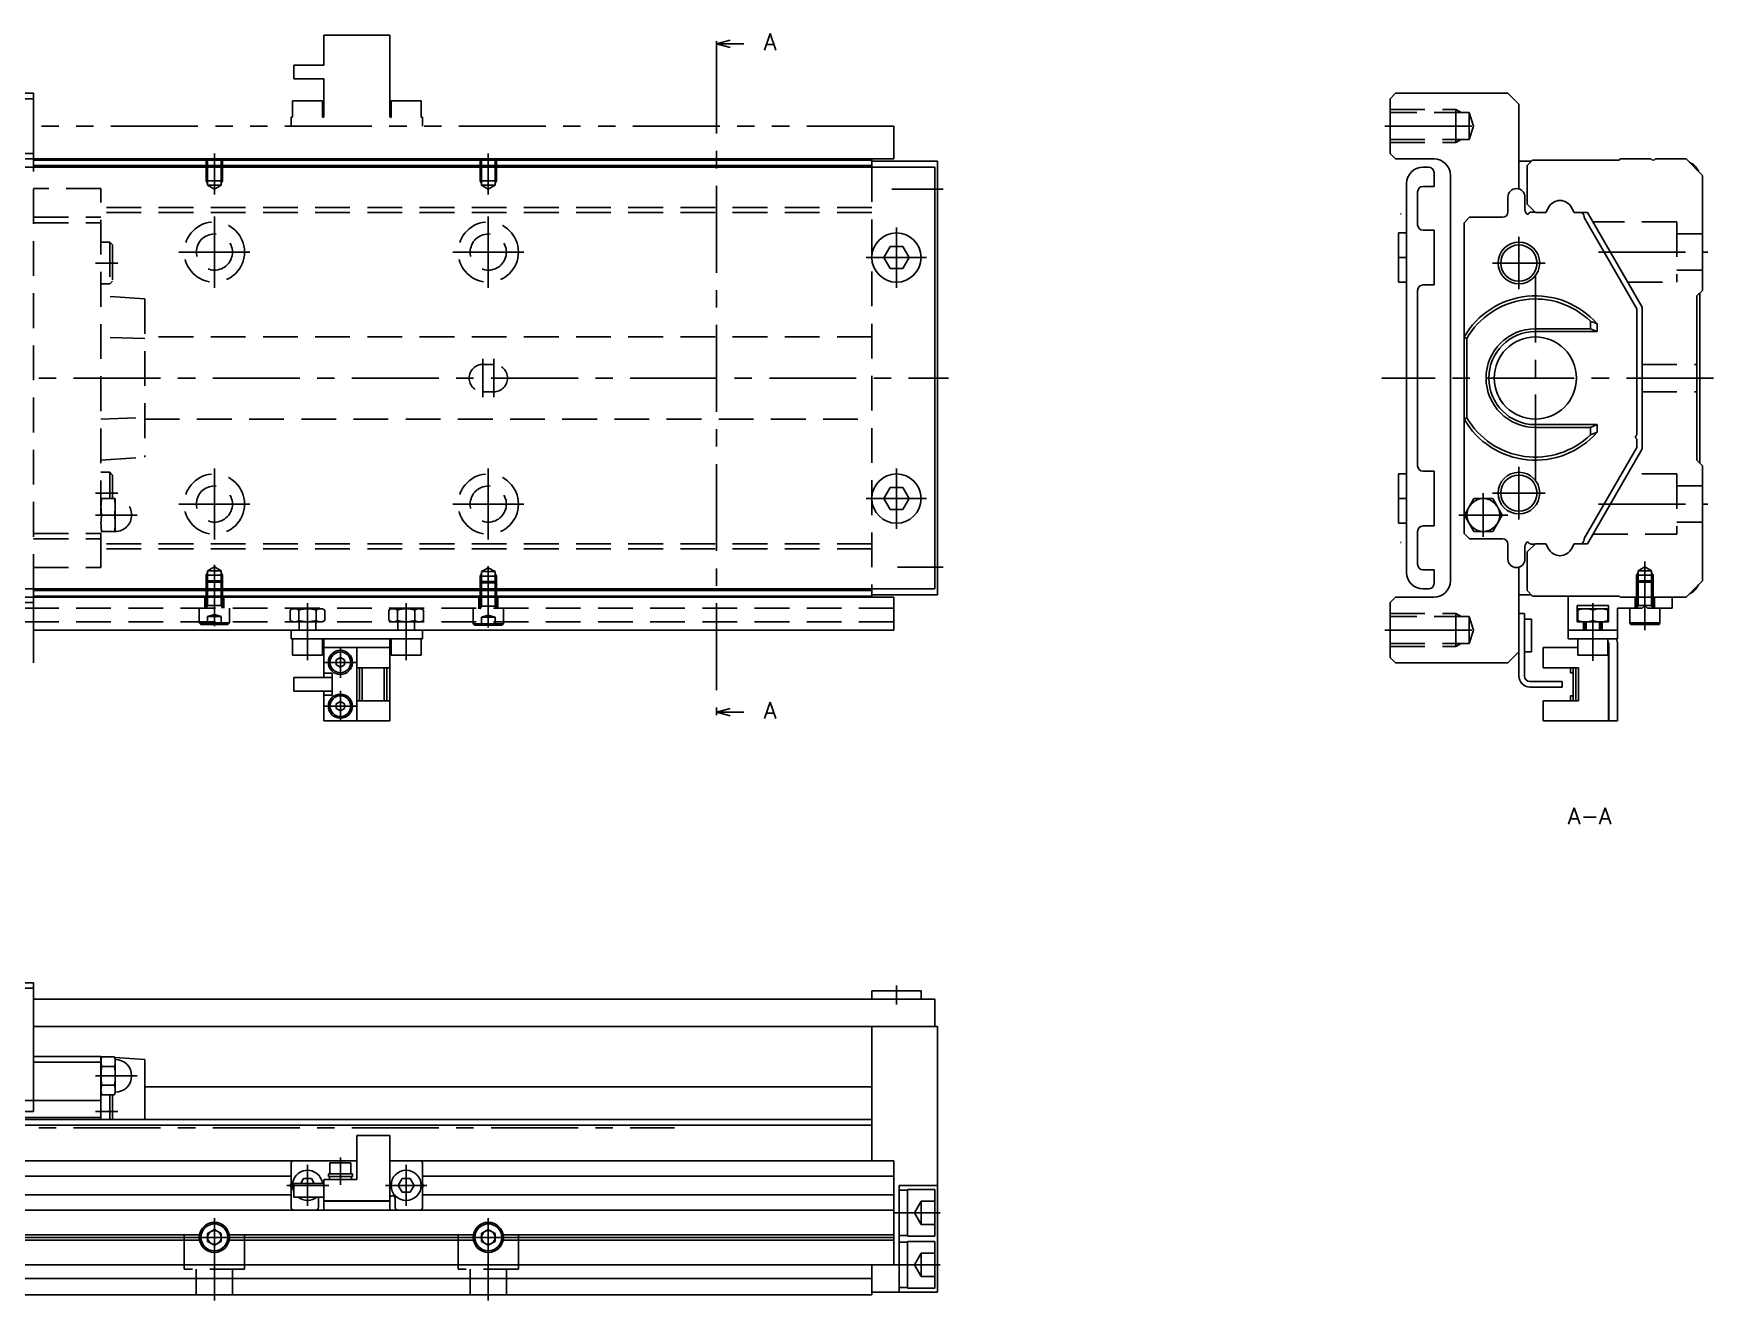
# Model space of a CAD drawing. Extents: x -4 to 727, y -8 to 240.
# Drawn here: x 420.3 to 726.9, y 9 to 240.3 of the extents above; entities that cross this region are included whole.
import ezdxf

# ---------------------------------------------------------------- set-up
doc = ezdxf.new("R2010")
doc.units = 0
doc.header["$LTSCALE"] = 0.5
for name, pattern in [('CENTER', [50.8, 31.75, -6.35, 6.35, -6.35]), ('DASHED', [19.05, 12.7, -6.35]), ('PHANTOM', [63.5, 31.75, -6.35, 6.35, -6.35, 6.35, -6.35])]:
    doc.linetypes.add(name, pattern=pattern)
for name, color, linetype in [('MSM_CENTER', 1, 'CENTER'), ('MSM_CONTINUOUS', 7, 'CONTINUOUS'), ('MSM_DASHED', 4, 'DASHED'), ('MSM_IMAGINARY', 6, 'PHANTOM'), ('MSM_NARROW', 5, 'CONTINUOUS'), ('MSM_PART_NUMBER', 7, 'CONTINUOUS')]:
    doc.layers.add(name, color=color, linetype=linetype)
doc.styles.get("Standard").update_dxf_attribs({"font": 'txt.shx', "height": 3, "bigfont": 'bigfont.shx'})

msp = doc.modelspace()

# ---------------------------------------------------------------- linework, layer by layer
at = {"layer": 'MSM_CENTER'}
for p, q in [((544.97, 237.89), (544.97, 116.86)), ((666.92, 223.38), (684.14, 223.38)), ((453.3, 210.87), (453.3, 218.38)), ((503.3, 210.87), (503.3, 218.38)), ((576.98, 211.88), (586.3, 211.88)), ((453.3, 193.88), (453.3, 206.88)), ((503.3, 193.88), (503.3, 206.88)), ((669.81, 207.38), (669.92, 207.38)), ((577.8, 193.88), (577.8, 204.88)), ((691.42, 193.58), (691.42, 203.18)), ((446.8, 200.38), (459.8, 200.38)), ((496.8, 200.38), (509.8, 200.38)), ((572.3, 199.38), (583.3, 199.38)), ((669.42, 199.38), (670.92, 199.38)), ((705.95, 200.38), (725.92, 200.38)), ((431.6, 198.38), (435.7, 198.38)), ((696.22, 198.38), (686.62, 198.38)), ((694.42, 158.48), (694.42, 196.28)), ((502.3, 173.88), (502.3, 180.88)), ((504.3, 173.88), (504.3, 180.88)), ((-4.2, 177.38), (587.3, 177.38)), ((726.92, 177.38), (666.42, 177.38)), ((453.3, 147.88), (453.3, 160.88)), ((503.3, 147.88), (503.3, 160.88)), ((577.8, 149.88), (577.8, 160.88)), ((691.42, 151.58), (691.42, 161.18)), ((431.6, 156.38), (435.7, 156.38)), ((446.8, 154.38), (459.8, 154.38)), ((496.8, 154.38), (509.8, 154.38)), ((572.3, 155.38), (583.3, 155.38)), ((669.42, 155.38), (670.92, 155.38)), ((684.92, 148.38), (684.92, 156.38)), ((696.22, 156.38), (686.62, 156.38)), ((705.95, 154.38), (725.92, 154.38)), ((431.6, 152.38), (439.2, 152.38)), ((689.38, 152.38), (680.46, 152.38)), ((669.81, 147.38), (669.92, 147.38)), ((453.3, 132.11), (453.3, 143.3)), ((503.3, 131.84), (503.3, 143.03)), ((577.98, 142.88), (586.3, 142.88)), ((714.41, 131.38), (714.41, 143.89)), ((470.3, 125.88), (470.3, 136.28)), ((488.3, 125.88), (488.3, 136.28)), ((704.92, 125.78), (704.92, 136.28)), ((666.92, 131.38), (684.14, 131.38)), ((476.3, 122.67), (476.3, 128.29)), ((473.49, 125.48), (479.11, 125.48)), ((476.3, 114.67), (476.3, 120.29)), ((473.49, 117.48), (479.11, 117.48)), ((577.8, 66.5), (577.8, 63)), ((431.6, 50), (439.2, 50)), ((431.6, 43.5), (435.7, 43.5)), ((-4.2, 40.5), (537.3, 40.5)), ((470.3, 26.25), (470.3, 33.75)), ((476.3, 35.1), (476.3, 30.1)), ((488.3, 26.25), (488.3, 33.75)), ((466.55, 30), (474.19, 30)), ((484.55, 30), (492.05, 30)), ((577.3, 25), (585.8, 25)), ((453.3, 24), (453.3, 9)), ((503.3, 24), (503.3, 9)), ((449.42, 20.5), (457.18, 20.5)), ((499.42, 20.5), (507.18, 20.5)), ((577.3, 15.5), (585.8, 15.5))]:
    msp.add_line(p, q, dxfattribs=at)
at = {"layer": 'MSM_CONTINUOUS'}
for p, q in [((544.97, 238.39), (547.47, 239.06)), ((544.97, 238.89), (544.97, 237.89)), ((544.97, 238.39), (549.97, 238.39)), ((547.47, 237.72), (544.97, 238.39)), ((339.3, 229.38), (420.3, 229.38)), ((339.3, 228.38), (420.3, 228.38)), ((420.3, 215.88), (420.3, 229.38)), ((667.92, 228.38), (668.92, 229.38)), ((667.92, 218.38), (667.92, 228.38)), ((668.92, 229.38), (689.42, 229.38)), ((689.42, 229.38), (691.42, 227.38)), ((691.42, 227.38), (691.42, 211.91)), ((339.3, 218.38), (420.3, 218.38)), ((668.92, 217.38), (667.92, 218.38)), ((584.8, 215.88), (169.8, 215.88)), ((573.3, 217.38), (183.3, 217.38)), ((573.3, 217.18), (420.3, 217.18)), ((573.3, 216.18), (420.3, 216.18)), ((573.3, 217.38), (573.3, 215.88)), ((585.3, 216.98), (573.3, 216.98)), ((584.8, 215.88), (584.8, 138.88)), ((585.3, 216.98), (585.3, 137.78)), ((675.92, 217.38), (668.92, 217.38)), ((673.92, 215.88), (674.92, 215.88)), ((675.92, 214.88), (675.92, 212.38)), ((693.72, 216.98), (691.42, 216.98)), ((692.92, 216.18), (693.92, 217.18)), ((692.92, 209.13), (692.92, 216.18)), ((693.92, 217.18), (709.72, 217.18)), ((709.72, 217.18), (709.92, 217.38)), ((709.92, 217.38), (715.52, 217.38)), ((716.32, 217.38), (721.92, 217.38)), ((721.92, 217.38), (724.92, 214.38)), ((670.92, 141.88), (670.92, 212.88)), ((675.92, 212.38), (673.92, 212.38)), ((678.92, 140.38), (678.92, 214.38)), ((724.92, 214.38), (724.92, 193.38)), ((672.92, 211.38), (672.92, 205.38)), ((689.42, 207.73), (689.42, 210.43)), ((692.52, 210.43), (692.52, 208.13)), ((694.42, 207.63), (692.92, 209.13)), ((696.82, 208.52), (696.31, 207.63)), ((701.53, 207.63), (701.02, 208.52)), ((681.42, 205.73), (682.42, 206.73)), ((681.42, 149.03), (681.42, 205.73)), ((682.42, 206.73), (688.42, 206.73)), ((693.72, 207.68), (694.37, 207.68)), ((694.37, 207.68), (694.42, 207.63)), ((694.37, 207.68), (694.42, 207.63)), ((694.42, 207.63), (696.31, 207.63)), ((696.31, 207.63), (694.42, 207.63)), ((703.92, 207.63), (701.53, 207.63)), ((701.53, 207.63), (702.79, 207.63)), ((703.31, 206.88), (703.31, 206.68)), ((703.31, 206.68), (712.92, 190.04)), ((713.92, 190.3), (703.92, 207.63)), ((669.42, 194.88), (669.42, 203.88)), ((670.92, 203.88), (669.42, 203.88)), ((673.92, 204.38), (675.92, 204.38)), ((675.92, 204.38), (675.92, 194.38)), ((576.65, 201.38), (575.49, 199.38)), ((575.49, 199.38), (576.65, 197.38)), ((578.95, 201.38), (576.65, 201.38)), ((580.11, 199.38), (578.95, 201.38)), ((578.95, 197.38), (580.11, 199.38)), ((576.65, 197.38), (578.95, 197.38)), ((669.42, 194.88), (670.92, 194.88)), ((672.92, 193.38), (672.92, 161.38)), ((675.92, 194.38), (673.92, 194.38)), ((724.92, 193.38), (723.92, 192.38)), ((713.92, 164.45), (713.92, 190.3)), ((723.92, 192.38), (723.92, 162.38)), ((724.42, 161.88), (724.42, 192.88)), ((704.48, 186.38), (704.48, 187.74)), ((705.7, 185.88), (705.7, 187.26)), ((712.92, 190.04), (712.92, 167.03)), ((681.92, 184.61), (681.42, 184.86)), ((681.92, 170.14), (681.92, 184.61)), ((704.48, 186.38), (694.42, 186.38)), ((705.7, 185.88), (694.42, 185.88)), ((704.48, 186.38), (705.7, 185.88)), ((681.42, 169.89), (681.92, 170.14)), ((705.7, 168.88), (694.42, 168.88)), ((705.7, 168.88), (704.48, 168.38)), ((705.7, 167.49), (705.7, 168.88)), ((704.48, 168.38), (694.42, 168.38)), ((704.48, 167.01), (704.48, 168.38)), ((712.92, 166.23), (712.92, 164.71)), ((712.92, 164.71), (703.31, 148.08)), ((703.92, 147.13), (713.92, 164.45)), ((669.42, 150.88), (669.42, 159.88)), ((670.92, 159.88), (669.42, 159.88)), ((673.92, 160.38), (675.92, 160.38)), ((675.92, 160.38), (675.92, 150.38)), ((723.92, 162.38), (724.92, 161.38)), ((724.92, 161.38), (724.92, 140.38)), ((576.65, 157.38), (575.49, 155.38)), ((578.95, 157.38), (576.65, 157.38)), ((580.11, 155.38), (578.95, 157.38)), ((575.49, 155.38), (576.65, 153.38)), ((576.65, 153.38), (578.95, 153.38)), ((578.95, 153.38), (580.11, 155.38)), ((683.19, 155.38), (681.46, 152.38)), ((686.65, 155.38), (683.19, 155.38)), ((688.38, 152.38), (686.65, 155.38)), ((669.42, 150.88), (670.92, 150.88)), ((675.92, 150.38), (673.92, 150.38)), ((681.46, 152.38), (683.19, 149.38)), ((686.65, 149.38), (688.38, 152.38)), ((672.92, 149.38), (672.92, 143.38)), ((682.42, 148.03), (681.42, 149.03)), ((688.42, 148.03), (682.42, 148.03)), ((683.19, 149.38), (686.65, 149.38)), ((703.31, 148.08), (703.31, 147.88)), ((689.42, 144.33), (689.42, 147.03)), ((692.52, 146.63), (692.52, 144.33)), ((692.92, 145.63), (694.42, 147.13)), ((692.92, 138.58), (692.92, 145.63)), ((694.37, 147.08), (693.72, 147.08)), ((694.42, 147.13), (696.31, 147.13)), ((696.31, 147.13), (696.82, 146.23)), ((701.02, 146.23), (701.53, 147.13)), ((701.53, 147.13), (703.92, 147.13)), ((673.92, 142.38), (675.92, 142.38)), ((675.92, 142.38), (675.92, 139.88)), ((691.42, 142.84), (691.42, 127.38)), ((584.8, 138.88), (169.8, 138.88)), ((420.3, 125.38), (420.3, 138.88)), ((573.3, 138.58), (420.3, 138.58)), ((573.3, 138.88), (573.3, 137.38)), ((674.92, 138.88), (673.92, 138.88)), ((693.92, 137.58), (692.92, 138.58)), ((724.92, 140.38), (721.92, 137.38)), ((577.3, 137.38), (179.3, 137.38)), ((339.3, 136.38), (420.3, 136.38)), ((573.3, 137.58), (420.3, 137.58)), ((585.3, 137.78), (573.3, 137.78)), ((577.3, 137.38), (577.3, 131.38)), ((667.92, 136.38), (668.92, 137.38)), ((667.92, 126.38), (667.92, 136.38)), ((668.92, 137.38), (675.92, 137.38)), ((693.72, 137.78), (691.42, 137.78)), ((709.72, 137.58), (693.92, 137.58)), ((700.42, 129.78), (700.42, 137.38)), ((702.07, 135.88), (707.77, 135.88)), ((702.07, 132.88), (702.07, 135.88)), ((702.17, 135.28), (707.67, 135.28)), ((702.17, 135.28), (702.17, 132.88)), ((704.92, 133.12), (704.92, 135.03)), ((707.67, 132.88), (707.67, 135.28)), ((707.77, 135.88), (707.77, 132.88)), ((709.42, 129.78), (709.42, 135.38)), ((709.42, 135.38), (713.92, 135.38)), ((709.92, 137.38), (709.72, 137.58)), ((721.92, 137.38), (709.92, 137.38)), ((711.67, 135.38), (711.67, 132.68)), ((713.92, 135.38), (714.42, 135.88)), ((714.42, 135.88), (714.92, 135.38)), ((714.92, 135.38), (719.42, 135.38)), ((717.17, 132.68), (717.17, 135.38)), ((719.42, 135.38), (719.42, 137.38)), ((692.42, 134.38), (691.42, 134.38)), ((692.42, 134.38), (692.42, 122.98)), ((692.42, 133.38), (693.72, 133.38)), ((693.72, 127.38), (693.72, 133.38)), ((707.77, 132.88), (702.07, 132.88)), ((703.22, 131.38), (703.22, 132.88)), ((703.42, 132.88), (703.42, 131.38)), ((706.42, 131.38), (706.42, 132.88)), ((706.62, 132.88), (706.62, 131.38)), ((711.67, 132.68), (717.17, 132.68)), ((711.67, 132.68), (711.84, 132.38)), ((711.84, 132.38), (717, 132.38)), ((717, 132.38), (717.17, 132.68)), ((577.3, 131.38), (420.3, 131.38)), ((467.3, 129.78), (467.3, 131.38)), ((491.3, 129.78), (467.3, 129.78)), ((467.55, 129.78), (467.55, 126.78)), ((473.05, 126.78), (473.05, 129.78)), ((473.3, 122.73), (473.3, 129.64)), ((485.3, 129.64), (485.3, 114.78)), ((485.55, 129.78), (485.55, 126.78)), ((491.05, 126.78), (491.05, 129.78)), ((491.3, 129.78), (491.3, 131.38)), ((709.42, 131.38), (700.42, 131.38)), ((709.42, 129.78), (700.42, 129.78)), ((702.17, 129.78), (702.17, 126.78)), ((707.67, 126.78), (707.67, 129.78)), ((467.55, 126.78), (473.05, 126.78)), ((485.3, 128.18), (473.3, 128.18)), ((476.3, 126.34), (475.55, 125.91)), ((475.55, 125.91), (475.55, 125.04)), ((477.05, 125.91), (476.3, 126.34)), ((477.05, 125.91), (477.05, 125.04)), ((479.3, 128.18), (479.3, 114.78)), ((485.55, 126.78), (491.05, 126.78)), ((668.92, 125.38), (667.92, 126.38)), ((691.42, 127.38), (689.42, 125.38)), ((691.42, 127.38), (691.42, 122.98)), ((693.72, 127.38), (692.42, 127.38)), ((702.17, 128.18), (695.82, 128.18)), ((695.82, 128.18), (695.82, 124.48)), ((702.17, 126.78), (707.67, 126.78)), ((707.77, 128.18), (707.67, 128.18)), ((707.77, 114.78), (707.77, 128.18)), ((707.77, 128.13), (707.82, 128.13)), ((707.82, 128.78), (707.82, 114.78)), ((709.42, 114.78), (709.42, 128.78)), ((467.8, 122.73), (467.8, 120.23)), ((474.8, 122.73), (467.8, 122.73)), ((474.8, 123.48), (473.3, 123.48)), ((474.8, 119.48), (474.8, 123.48)), ((475.55, 125.04), (476.3, 124.61)), ((476.3, 124.61), (477.05, 125.04)), ((485.3, 124.48), (479.3, 124.48)), ((479.8, 118.48), (479.8, 124.48)), ((480.3, 118.48), (480.3, 124.48)), ((484.3, 118.48), (484.3, 124.48)), ((484.8, 118.48), (484.8, 124.48)), ((689.42, 125.38), (668.92, 125.38)), ((695.82, 124.48), (702.32, 124.48)), ((700.82, 124.48), (700.82, 123.58)), ((700.82, 123.58), (701.32, 123.58)), ((701.32, 118.48), (701.32, 124.48)), ((701.82, 118.48), (701.82, 124.48)), ((702.32, 124.48), (702.32, 118.48)), ((467.8, 120.23), (474.8, 120.23)), ((473.3, 114.78), (473.3, 120.23)), ((693.42, 121.98), (699.32, 121.98)), ((693.42, 120.98), (699.32, 120.98)), ((699.32, 120.98), (699.32, 121.98)), ((473.3, 119.48), (474.8, 119.48)), ((476.3, 118.34), (475.55, 117.91)), ((475.55, 117.91), (475.55, 117.04)), ((475.55, 117.04), (476.3, 116.61)), ((477.05, 117.91), (476.3, 118.34)), ((476.3, 116.61), (477.05, 117.04)), ((477.05, 117.91), (477.05, 117.04)), ((485.3, 118.48), (479.3, 118.48)), ((544.97, 116.36), (547.47, 117.03)), ((544.97, 116.86), (544.97, 115.86)), ((695.82, 118.48), (695.82, 114.78)), ((702.32, 118.48), (695.82, 118.48)), ((700.82, 119.38), (700.82, 118.48)), ((701.32, 119.38), (700.82, 119.38)), ((485.3, 114.78), (473.3, 114.78)), ((544.97, 116.36), (549.97, 116.36)), ((547.47, 115.69), (544.97, 116.36)), ((695.82, 114.78), (707.77, 114.78)), ((707.77, 114.83), (707.82, 114.83)), ((707.82, 114.78), (709.42, 114.78)), ((420.3, 67), (339.3, 67)), ((420.3, 66), (339.3, 66)), ((420.3, 67), (420.3, 43.5)), ((573.3, 65.5), (573.3, 64)), ((573.3, 65.5), (582.3, 65.5)), ((582.3, 64), (582.3, 65.5)), ((584.8, 64), (420.3, 64)), ((584.8, 64), (584.8, 59)), ((585.3, 59), (420.3, 59)), ((573.3, 59), (573.3, 34.5)), ((585.3, 59), (585.3, 10.5)), ((420.3, 53.5), (432.6, 53.5)), ((420.3, 52.5), (432.6, 52.5)), ((432.6, 53.5), (433.17, 53.46)), ((432.6, 53.5), (432.6, 42)), ((432.72, 53.46), (432.6, 53)), ((432.61, 52.41), (432.6, 52.6)), ((432.72, 53.46), (435.08, 53.46)), ((435.2, 53), (435.08, 53.46)), ((435.11, 53.34), (440.6, 53)), ((435.2, 47), (435.2, 53)), ((440.6, 53), (440.6, 42)), ((432.72, 51.73), (435.08, 51.73)), ((432.6, 47), (432.72, 46.54)), ((432.72, 48.27), (435.08, 48.27)), ((432.72, 46.54), (435.08, 46.54)), ((434.2, 46.54), (434.2, 42)), ((434.7, 46.54), (434.7, 42)), ((435.08, 46.54), (435.2, 47)), ((573.3, 48), (440.6, 48)), ((432.6, 45.5), (327, 45.5)), ((431.3, 45.5), (328.3, 45.5)), ((420.3, 43.5), (339.3, 43.5)), ((431.3, 42.4), (387.3, 42.4)), ((432.6, 42.4), (387.3, 42.4)), ((387.3, 42), (431.3, 42)), ((573.3, 42), (387.3, 42)), ((573.3, 41), (387.3, 41)), ((485.3, 39.1), (479.3, 39.1)), ((479.3, 39.1), (479.3, 31.1)), ((485.3, 39.1), (485.3, 25.5)), ((479.3, 34.5), (385.3, 34.5)), ((467.3, 34), (467.3, 26)), ((474.4, 34.1), (474.4, 32.1)), ((478.2, 34.1), (474.4, 34.1)), ((478.2, 32.1), (478.2, 34.1)), ((577.3, 34.5), (485.3, 34.5)), ((491.3, 26), (491.3, 34)), ((577.3, 34.5), (577.3, 15.5)), ((467.3, 31.7), (391.3, 31.7)), ((469.58, 31.25), (469.06, 30.35)), ((469.58, 31.25), (471.02, 31.25)), ((471.54, 30.35), (471.02, 31.25)), ((479.3, 31.1), (473.3, 31.1)), ((473.3, 25.5), (473.3, 31.1)), ((474.1, 32.1), (474.1, 31.6)), ((478.5, 32.1), (474.1, 32.1)), ((478.5, 31.6), (474.1, 31.6)), ((474.3, 31.6), (474.3, 31.1)), ((478.3, 31.1), (478.3, 31.6)), ((478.5, 31.6), (478.5, 32.1)), ((487.58, 31.25), (486.86, 30)), ((487.58, 31.25), (489.02, 31.25)), ((489.74, 30), (489.02, 31.25)), ((577.3, 31.7), (491.3, 31.7)), ((467.3, 28.3), (391.3, 28.3)), ((467.3, 30.3), (467.12, 30)), ((467.12, 30), (467.3, 29.7)), ((473.3, 30.35), (467.8, 30.35)), ((467.8, 30.35), (467.8, 27.85)), ((467.8, 27.85), (473.3, 27.85)), ((472.3, 26), (472.3, 27.6)), ((486.3, 27.6), (486.3, 26)), ((486.86, 30), (487.58, 28.75)), ((487.58, 28.75), (489.02, 28.75)), ((489.02, 28.75), (489.74, 30)), ((491.48, 30), (491.3, 30.3)), ((491.3, 29.7), (491.48, 30)), ((577.3, 28.3), (491.3, 28.3)), ((578.3, 30), (578.3, 10.5)), ((585.3, 30), (578.3, 30)), ((579.8, 29.15), (578.3, 29.15)), ((584.8, 29.25), (579.8, 29.25)), ((579.8, 29.25), (579.8, 20.75)), ((584.8, 29.25), (584.8, 20.75)), ((577.3, 25.5), (179.3, 25.5)), ((473.3, 27.15), (485.3, 27.15)), ((473.3, 27.1), (485.3, 27.1)), ((473.35, 27.15), (473.35, 27.1)), ((485.25, 27.15), (485.25, 27.1)), ((452.05, 21.22), (453.3, 21.94)), ((453.3, 21.94), (454.55, 21.22)), ((502.05, 21.22), (503.3, 21.94)), ((503.3, 21.94), (504.55, 21.22)), ((450.6, 21), (356, 21)), ((450.6, 20), (356, 20)), ((450.42, 20.5), (356.18, 20.5)), ((452.05, 19.78), (452.05, 21.22)), ((453.3, 19.06), (452.05, 19.78)), ((454.55, 19.78), (453.3, 19.06)), ((454.55, 21.22), (454.55, 19.78)), ((500.6, 21), (456, 21)), ((500.6, 20), (456, 20)), ((500.42, 20.5), (456.18, 20.5)), ((502.05, 19.78), (502.05, 21.22)), ((503.3, 19.06), (502.05, 19.78)), ((504.55, 19.78), (503.3, 19.06)), ((504.55, 21.22), (504.55, 19.78)), ((577.3, 21), (506, 21)), ((577.3, 20), (506, 20)), ((577.3, 20.5), (506.18, 20.5)), ((578.3, 20.85), (579.8, 20.85)), ((579.8, 19.65), (578.3, 19.65)), ((579.8, 20.75), (584.8, 20.75)), ((584.8, 19.75), (579.8, 19.75)), ((579.8, 19.75), (579.8, 11.25)), ((584.8, 19.75), (584.8, 11.25)), ((577.3, 15.5), (179.3, 15.5)), ((573.3, 15.5), (573.3, 10)), ((573.3, 13), (183.3, 13)), ((573.3, 10), (183.3, 10)), ((573.3, 10.5), (585.3, 10.5)), ((578.3, 11.35), (579.8, 11.35)), ((579.8, 11.25), (584.8, 11.25))]:
    msp.add_line(p, q, dxfattribs=at)
for centre, radius in [((577.8, 199.38), 4.5), ((691.42, 198.38), 3.8), ((691.42, 198.38), 3.3), ((694.42, 177.38), 7.5), ((577.8, 155.38), 4.5), ((691.42, 156.38), 3.8), ((691.42, 156.38), 3.3), ((684.92, 152.38), 3), ((476.3, 125.48), 2.2), ((476.3, 125.48), 1.9), ((476.3, 117.48), 2.2), ((476.3, 117.48), 1.9), ((488.3, 30), 2.75), ((453.3, 20.5), 2.75), ((453.3, 20.5), 2.45), ((453.3, 20.5), 1.25), ((503.3, 20.5), 2.75), ((503.3, 20.5), 2.45), ((503.3, 20.5), 1.25)]:
    msp.add_circle(centre, radius, dxfattribs=at)
for centre, radius, start, end in [((673.92, 212.88), 3, 90, 180), ((674.92, 214.88), 1, 0, 90), ((675.92, 214.38), 3, 0, 90), ((715.92, 217.68), 0.5, 216.8699, 323.1301), ((721.42, 213.98), 3, 21.8151, 68.1849), ((673.92, 211.38), 1, 90, 180), ((690.97, 210.43), 1.55, 0, 180), ((699.07, 207.22), 2.6, 93.4107, 150), ((698.76, 207.22), 2.6, 30, 86.5893), ((688.42, 207.73), 1, 270, 0), ((693.52, 208.13), 1, 180, 239.9081), ((693.72, 206.88), 0.8, 90, 151.2511), ((702.51, 206.88), 0.8, 0, 69.6276), ((673.92, 205.38), 1, 180, 270), ((673.92, 193.38), 1, 90, 180), ((694.42, 177.38), 15, 41.2361, 150.0736), ((694.42, 177.38), 14.44, 45.8486, 149.949), ((700.27, 175.08), 13.33, 65.9851, 71.6163), ((694.42, 177.38), 9, 90, 270), ((694.42, 177.38), 8.5, 90, 270), ((694.42, 177.38), 15, 209.9264, 318.7639), ((694.42, 177.38), 14.44, 210.051, 314.1514), ((700.3, 179.6), 13.26, 288.3686, 294.03), ((713.22, 166.63), 0.5, 126.8699, 233.1301), ((673.92, 161.38), 1, 180, 270), ((673.92, 149.38), 1, 90, 180), ((688.42, 147.03), 1, 0, 90), ((693.52, 146.63), 1, 120.0919, 180), ((693.72, 147.88), 0.8, 208.7489, 270), ((702.51, 147.88), 0.8, 290.3641, 0), ((690.97, 144.33), 1.55, 180, 0), ((699.07, 147.53), 2.6, 210, 266.5893), ((698.76, 147.53), 2.6, 273.4107, 330), ((673.92, 141.88), 3, 180, 270), ((673.92, 143.38), 1, 180, 270), ((674.92, 139.88), 1, 270, 0), ((675.92, 140.38), 3, 270, 0), ((721.42, 140.78), 3, 291.8137, 338.1863), ((703.54, 131.3), 3.98, 69.7735, 110.2265), ((706.29, 131.3), 3.98, 69.7735, 110.2265), ((703.54, 136.85), 3.98, 249.7735, 290.2265), ((706.29, 136.85), 3.98, 249.7735, 290.2265), ((473.06, 129.33), 0.446, 63.8018, 88.5891), ((473.2, 129.65), 0.104, 357.4196, 53.7952), ((485.4, 129.65), 0.0991, 118.1849, 184.1719), ((485.54, 129.3), 0.475, 88.452, 112.8578), ((706.82, 128.78), 1, 0, 31.7883), ((706.82, 128.78), 2.6, 0, 22.6199), ((693.42, 122.98), 2, 180, 270), ((435.91, 52.57), 3.31, 164.2277, 179.4294), ((435.91, 52.63), 3.31, 180.5738, 195.7691), ((431.89, 52.56), 3.31, 0.5738, 15.7691), ((431.89, 52.63), 3.31, 344.2277, 359.4294), ((435.2, 50), 3, 270, 90), ((445.49, 49.95), 12.89, 172.0306, 179.7562), ((446.06, 50.1), 13.46, 180.407, 187.8062), ((422.31, 49.94), 12.89, 0.2452, 7.968), ((421.74, 50.1), 13.46, 352.1938, 359.593), ((435.91, 47.37), 3.31, 164.2277, 179.4294), ((435.91, 47.44), 3.31, 180.5738, 195.7691), ((431.89, 47.37), 3.31, 0.5738, 15.7691), ((431.89, 47.43), 3.31, 344.2277, 359.4294), ((467.8, 34), 0.5, 90, 180), ((490.8, 34), 0.5, 0, 90), ((470.3, 30), 2.75, 7.312, 204.62), ((470.3, 30), 2.75, 231.4273, 308.5727), ((472.8, 27.6), 0.5, 150, 180), ((472.78, 27.59), 0.517, 4.3661, 29.8325), ((485.8, 27.6), 0.5, 0, 180), ((467.8, 26), 0.5, 180, 270), ((471.8, 26), 0.5, 270, 0), ((486.8, 26), 0.5, 180, 270), ((490.8, 26), 0.5, 270, 0)]:
    msp.add_arc(centre, radius, start, end, dxfattribs=at)
at = {"layer": 'MSM_CONTINUOUS', "extrusion": (0, 0, -1)}
msp.add_arc((-693.42, 122.98), 1, 270, 0, dxfattribs=at)
at = {"layer": 'MSM_DASHED'}
for p, q in [((667.92, 226.38), (679.92, 226.38)), ((682.32, 225.83), (667.92, 225.83)), ((679.92, 220.38), (679.92, 226.38)), ((680.86, 225.83), (679.92, 226.38)), ((683.14, 223.38), (682.32, 225.83)), ((682.32, 225.83), (682.32, 220.92)), ((667.92, 220.92), (682.32, 220.92)), ((680.86, 220.92), (679.92, 220.38)), ((682.32, 220.92), (683.14, 223.38)), ((667.92, 220.38), (679.92, 220.38)), ((420.3, 138.88), (420.3, 215.88)), ((451.8, 217.38), (451.8, 213.38)), ((452.07, 217.38), (452.07, 212.58)), ((454.53, 212.58), (454.53, 217.38)), ((454.8, 217.38), (454.8, 213.38)), ((501.8, 217.38), (501.8, 213.38)), ((502.07, 217.38), (502.07, 212.58)), ((504.53, 212.58), (504.53, 217.38)), ((504.8, 217.38), (504.8, 213.38)), ((573.3, 215.88), (573.3, 138.88)), ((432.6, 211.98), (420.3, 211.98)), ((432.6, 142.78), (432.6, 211.98)), ((451.8, 213.38), (454.8, 213.38)), ((452.07, 212.91), (451.8, 213.38)), ((452.07, 212.58), (453.3, 211.87)), ((452.07, 212.58), (454.53, 212.58)), ((453.3, 211.87), (454.53, 212.58)), ((454.53, 212.91), (454.8, 213.38)), ((501.8, 213.38), (504.8, 213.38)), ((502.07, 212.91), (501.8, 213.38)), ((502.07, 212.58), (503.3, 211.87)), ((502.07, 212.58), (504.53, 212.58)), ((503.3, 211.87), (504.53, 212.58)), ((504.53, 212.91), (504.8, 213.38)), ((573.3, 208.52), (432.6, 208.52)), ((420.3, 206.73), (432.6, 206.73)), ((420.3, 205.73), (432.6, 205.73)), ((573.3, 207.63), (432.6, 207.63)), ((720.22, 205.88), (704.93, 205.88)), ((720.22, 205.88), (720.22, 194.88)), ((724.92, 203.68), (720.22, 203.68)), ((434.2, 202.18), (432.6, 202.18)), ((434.7, 201.68), (434.2, 202.18)), ((434.2, 202.18), (434.2, 194.58)), ((434.7, 201.68), (434.7, 195.08)), ((720.22, 197.08), (724.92, 197.08)), ((432.6, 194.58), (434.2, 194.58)), ((434.2, 194.58), (434.7, 195.08)), ((711.28, 194.88), (720.22, 194.88)), ((440.6, 191.82), (432.6, 192.38)), ((440.6, 191.82), (440.6, 162.93)), ((440.6, 184.61), (432.6, 184.86)), ((573.3, 184.88), (440.6, 184.88)), ((504.3, 179.88), (502.3, 179.88)), ((713.92, 179.88), (723.92, 179.88)), ((502.3, 174.88), (504.3, 174.88)), ((713.92, 174.88), (723.92, 174.88)), ((432.6, 169.89), (440.6, 170.14)), ((440.6, 169.88), (573.3, 169.88)), ((432.6, 162.38), (440.6, 162.93)), ((434.2, 160.18), (432.6, 160.18)), ((434.2, 160.18), (434.2, 155.38)), ((434.7, 159.68), (434.2, 160.18)), ((434.7, 159.68), (434.7, 155.38)), ((720.22, 159.88), (711.28, 159.88)), ((720.22, 159.88), (720.22, 148.88)), ((724.92, 157.68), (720.22, 157.68)), ((435.2, 155.38), (432.6, 155.38)), ((435.2, 149.38), (435.2, 155.38)), ((720.22, 151.08), (724.92, 151.08)), ((420.3, 149.03), (432.6, 149.03)), ((420.3, 148.03), (432.6, 148.03)), ((432.6, 149.38), (435.2, 149.38)), ((704.93, 148.88), (720.22, 148.88)), ((573.3, 147.13), (432.6, 147.13)), ((573.3, 146.23), (432.6, 146.23)), ((420.3, 142.78), (432.6, 142.78)), ((452.07, 141.84), (451.8, 141.38)), ((451.8, 141.38), (451.8, 135.38)), ((451.8, 141.38), (454.8, 141.38)), ((453.3, 142.89), (452.07, 142.18)), ((452.07, 142.18), (452.07, 135.84)), ((452.07, 142.18), (454.53, 142.18)), ((454.53, 142.18), (453.3, 142.89)), ((454.53, 135.84), (454.53, 142.18)), ((454.53, 141.84), (454.8, 141.38)), ((454.8, 135.38), (454.8, 141.38)), ((502.07, 141.71), (501.8, 141.24)), ((501.8, 141.24), (501.8, 135.24)), ((501.8, 141.24), (504.8, 141.24)), ((503.3, 142.75), (502.07, 142.04)), ((502.07, 142.04), (502.07, 135.71)), ((502.07, 142.04), (504.53, 142.04)), ((504.53, 142.04), (503.3, 142.75)), ((504.53, 135.71), (504.53, 142.04)), ((504.53, 141.71), (504.8, 141.24)), ((504.8, 135.24), (504.8, 141.24)), ((713.18, 141.84), (712.91, 141.38)), ((712.91, 141.38), (712.91, 135.38)), ((712.91, 141.38), (715.91, 141.38)), ((714.41, 142.89), (713.18, 142.18)), ((713.18, 142.18), (713.18, 135.84)), ((713.18, 142.18), (715.64, 142.18)), ((715.64, 142.18), (714.41, 142.89)), ((715.64, 135.84), (715.64, 142.18)), ((715.64, 141.84), (715.91, 141.38)), ((715.91, 135.38), (715.91, 141.38)), ((452.07, 140.38), (451.8, 140.1)), ((451.8, 140.1), (454.8, 140.1)), ((452.07, 140.38), (454.53, 140.38)), ((454.8, 140.1), (454.53, 140.38)), ((502.07, 140.24), (501.8, 139.97)), ((501.8, 139.97), (504.8, 139.97)), ((502.07, 140.24), (504.53, 140.24)), ((504.8, 139.97), (504.53, 140.24)), ((713.18, 140.38), (712.91, 140.1)), ((712.91, 140.1), (715.91, 140.1)), ((713.18, 140.38), (715.64, 140.38)), ((715.91, 140.1), (715.64, 140.38)), ((577.3, 135.38), (179.3, 135.38)), ((450.55, 135.38), (450.55, 132.68)), ((451.55, 137.38), (451.55, 135.38)), ((454.8, 135.84), (451.8, 135.84)), ((452.07, 135.84), (451.8, 135.38)), ((454.53, 135.84), (454.8, 135.38)), ((455.05, 135.38), (455.05, 137.38)), ((456.05, 132.68), (456.05, 135.38)), ((467.55, 135.28), (467.12, 135.03)), ((467.12, 133.12), (467.12, 135.03)), ((467.55, 135.28), (473.05, 135.28)), ((468.71, 133.12), (468.71, 135.03)), ((471.89, 133.12), (471.89, 135.03)), ((473.48, 135.03), (473.05, 135.28)), ((473.48, 133.12), (473.48, 135.03)), ((485.55, 135.28), (485.12, 135.03)), ((485.12, 133.12), (485.12, 135.03)), ((485.55, 135.28), (491.05, 135.28)), ((486.71, 133.12), (486.71, 135.03)), ((489.89, 133.12), (489.89, 135.03)), ((491.48, 135.03), (491.05, 135.28)), ((491.48, 133.12), (491.48, 135.03)), ((500.55, 135.24), (500.55, 132.54)), ((501.55, 137.24), (501.55, 135.24)), ((504.8, 135.71), (501.8, 135.71)), ((502.07, 135.71), (501.8, 135.24)), ((504.53, 135.71), (504.8, 135.24)), ((505.05, 135.24), (505.05, 137.24)), ((506.05, 132.54), (506.05, 135.24)), ((712.66, 137.38), (712.66, 135.38)), ((712.91, 135.38), (713.18, 135.84)), ((715.92, 135.84), (712.92, 135.84)), ((715.91, 135.38), (715.64, 135.84)), ((716.16, 135.38), (716.16, 137.38)), ((577.3, 132.88), (179.3, 132.88)), ((450.55, 132.68), (450.85, 132.38)), ((450.55, 132.68), (456.05, 132.68)), ((450.85, 132.38), (455.75, 132.38)), ((453.3, 134.21), (452.05, 133.88)), ((452.05, 133.88), (452.05, 132.38)), ((452.05, 133.88), (454.55, 133.88)), ((454.55, 133.88), (453.3, 134.21)), ((453.3, 133.88), (453.3, 132.38)), ((454.55, 133.88), (454.55, 132.38)), ((455.75, 132.38), (456.05, 132.68)), ((467.12, 133.12), (467.55, 132.88)), ((468.8, 131.38), (468.8, 132.88)), ((471.8, 131.38), (471.8, 132.88)), ((473.05, 132.88), (473.48, 133.12)), ((485.12, 133.12), (485.55, 132.88)), ((486.8, 131.38), (486.8, 132.88)), ((489.8, 131.38), (489.8, 132.88)), ((491.05, 132.88), (491.48, 133.12)), ((500.55, 132.54), (500.85, 132.24)), ((500.55, 132.54), (506.05, 132.54)), ((500.85, 132.24), (505.75, 132.24)), ((503.3, 134.08), (502.05, 133.74)), ((502.05, 133.74), (502.05, 132.24)), ((502.05, 133.74), (504.55, 133.74)), ((504.55, 133.74), (503.3, 134.08)), ((503.3, 133.74), (503.3, 132.24)), ((504.55, 133.74), (504.55, 132.24)), ((505.75, 132.24), (506.05, 132.54)), ((667.92, 134.38), (679.92, 134.38)), ((682.32, 133.83), (667.92, 133.83)), ((679.92, 128.38), (679.92, 134.38)), ((680.86, 133.83), (679.92, 134.38)), ((683.14, 131.38), (682.32, 133.83)), ((682.32, 133.83), (682.32, 128.92)), ((667.92, 128.92), (682.32, 128.92)), ((680.86, 128.92), (679.92, 128.38)), ((682.32, 128.92), (683.14, 131.38)), ((667.92, 128.38), (679.92, 128.38)), ((582.3, 27.13), (581.07, 25)), ((582.3, 22.88), (581.07, 25)), ((582.3, 22.88), (582.3, 27.13)), ((584.8, 27.13), (582.3, 27.13)), ((582.3, 25), (584.8, 25)), ((584.8, 22.88), (582.3, 22.88)), ((447.8, 21), (447.8, 14.7)), ((458.8, 14.7), (458.8, 21)), ((497.8, 21), (497.8, 14.7)), ((508.8, 14.7), (508.8, 21)), ((582.3, 17.63), (581.07, 15.5)), ((582.3, 13.38), (581.07, 15.5)), ((582.3, 13.38), (582.3, 17.63)), ((584.8, 17.63), (582.3, 17.63)), ((582.3, 15.5), (584.8, 15.5)), ((458.8, 14.7), (447.8, 14.7)), ((450, 14.7), (450, 10)), ((456.6, 10), (456.6, 14.7)), ((508.8, 14.7), (497.8, 14.7)), ((500, 14.7), (500, 10)), ((506.6, 10), (506.6, 14.7)), ((584.8, 13.38), (582.3, 13.38))]:
    msp.add_line(p, q, dxfattribs=at)
for centre, radius in [((453.3, 200.38), 5.5), ((503.3, 200.38), 5.5), ((453.3, 200.38), 3.3), ((503.3, 200.38), 3.3), ((453.3, 154.38), 5.5), ((503.3, 154.38), 5.5), ((453.3, 154.38), 3.3), ((503.3, 154.38), 3.3)]:
    msp.add_circle(centre, radius, dxfattribs=at)
for centre, radius, start, end in [((502.3, 177.38), 2.5, 90, 270), ((504.3, 177.38), 2.5, 270, 90), ((442.29, 153.83), 9.69, 170.8086, 179.713), ((442.3, 153.92), 9.7, 180.2886, 189.1898), ((425.5, 153.83), 9.7, 0.2886, 9.1898), ((425.51, 153.92), 9.69, 350.8086, 359.713), ((435.2, 152.38), 3, 270, 90), ((442.29, 150.83), 9.69, 170.8086, 179.713), ((442.3, 150.92), 9.7, 180.2886, 189.1898), ((425.5, 150.83), 9.7, 0.2886, 9.1898), ((425.51, 150.92), 9.69, 350.8086, 359.713), ((467.92, 133.87), 1.41, 55.6665, 115.6665), ((470.3, 130.02), 5.25, 72.412, 107.588), ((472.68, 133.87), 1.41, 64.3335, 124.3335), ((485.92, 133.87), 1.41, 55.6665, 115.6665), ((488.3, 130.02), 5.25, 72.412, 107.588), ((490.68, 133.87), 1.41, 64.3335, 124.3335), ((467.92, 134.28), 1.41, 244.3335, 304.3335), ((470.3, 138.13), 5.25, 252.412, 287.588), ((472.68, 134.28), 1.41, 235.6665, 295.6665), ((485.92, 134.28), 1.41, 244.3335, 304.3335), ((488.3, 138.13), 5.25, 252.412, 287.588), ((490.68, 134.28), 1.41, 235.6665, 295.6665)]:
    msp.add_arc(centre, radius, start, end, dxfattribs=at)
at = {"layer": 'MSM_IMAGINARY'}
for p, q in [((473.3, 239.98), (473.3, 234.53)), ((485.3, 239.98), (473.3, 239.98)), ((485.3, 225.11), (485.3, 239.98)), ((467.8, 232.03), (467.8, 234.53)), ((467.8, 234.53), (473.3, 234.53)), ((473.3, 232.03), (467.8, 232.03)), ((473.3, 232.03), (473.3, 225.11)), ((467.55, 227.98), (473.05, 227.98)), ((467.55, 224.98), (467.55, 227.98)), ((473.05, 227.98), (473.05, 224.98)), ((485.55, 227.98), (491.05, 227.98)), ((485.55, 224.98), (485.55, 227.98)), ((491.05, 227.98), (491.05, 224.98)), ((467.3, 224.98), (467.3, 223.38)), ((467.55, 224.98), (467.3, 224.98)), ((491.3, 224.98), (491.05, 224.98)), ((491.3, 224.98), (491.3, 223.38)), ((577.3, 223.38), (420.3, 223.38)), ((577.3, 217.38), (577.3, 223.38)), ((577.3, 217.38), (573.3, 217.38))]:
    msp.add_line(p, q, dxfattribs=at)
for centre, radius, start, end in [((473.07, 225.39), 0.413, 266.9749, 296.6648), ((473.2, 225.1), 0.0994, 304.8828, 3.9024), ((485.4, 225.1), 0.0991, 175.8281, 241.8151), ((485.54, 225.45), 0.475, 247.1422, 271.548)]:
    msp.add_arc(centre, radius, start, end, dxfattribs=at)
at = {"layer": 'MSM_NARROW'}
for p, q in [((703.69, 132.88), (703.69, 131.38)), ((706.15, 132.88), (706.15, 131.38))]:
    msp.add_line(p, q, dxfattribs=at)

# ---------------------------------------------------------------- texts
at = {"layer": 'MSM_PART_NUMBER'}
for s, p in [('A', (553.59, 237.26)), ('A', (553.59, 115.23)), ('A-A', (700.36, 95.91))]:
    msp.add_text(s, height=3, dxfattribs=at).set_placement(p)

doc.saveas('drawing.dxf')
